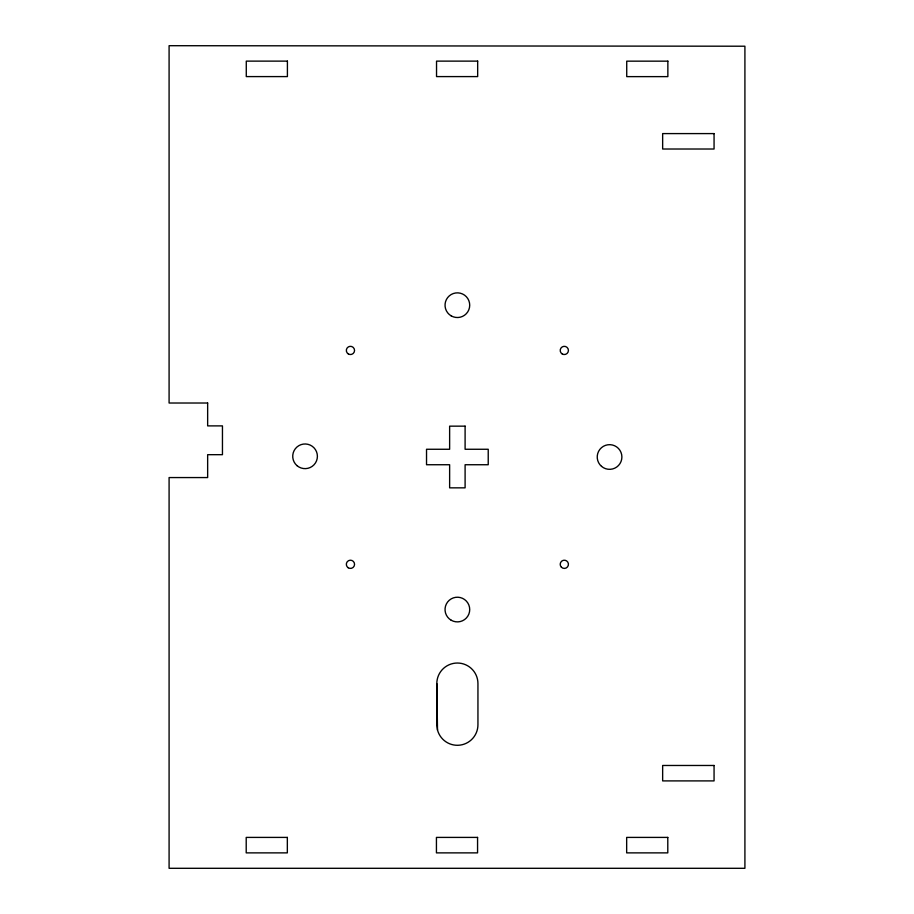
<?xml version="1.0" encoding="UTF-8"?>
<svg xmlns="http://www.w3.org/2000/svg" width="914" height="914" viewBox="0 0 914 914"><rect width="100%" height="100%" fill="white"/><g stroke="black" fill="none" stroke-linecap="round" stroke-linejoin="round"><path stroke-width="1.37" d="M437.509 730.035L436.812 724.722L436.812 683.592A20.565 20.565 0 0 1 457.377 663.027A20.565 20.565 0 0 1 477.942 683.592L477.942 724.722A20.565 20.565 0 0 1 437.509 730.035L436.812 683.592M287.407 61.124L246.277 61.124L246.277 76.593L287.407 76.593L287.407 61.124M477.668 61.124L436.538 61.124L436.538 76.593L477.668 76.593L477.668 61.124M667.86 61.158L626.73 61.158L626.73 76.627L667.86 76.627L667.86 61.158M714.062 133.593L662.65 133.593L662.65 149.016L714.062 149.016L714.062 133.593M207.649 403.017L169.09 403.017L169.09 45.7L744.91 46.214L744.91 868.3L169.09 868.3L169.09 477.565L207.649 477.565L207.649 454.681L222.456 454.681L222.456 425.89L207.649 425.89L207.649 403.017M465.1 426.153L449.631 426.153L449.631 449.265L426.53 449.265L426.53 464.735L449.631 464.735L449.631 487.848L465.1 487.848L465.1 464.735L488.225 464.735L488.225 449.265L465.1 449.265L465.1 426.153M714.062 765.475L662.65 765.475L662.65 780.899L714.062 780.899L714.062 765.475M287.339 837.407L246.209 837.407L246.209 852.876L287.339 852.876L287.339 837.407M477.565 837.407L436.435 837.407L436.435 852.876L477.565 852.876L477.565 837.407M667.791 837.407L626.661 837.407L626.661 852.876L667.791 852.876L667.791 837.407M348.383 353.992A4.113 4.113 0 0 0 354.552 350.439A4.113 4.113 0 0 0 348.383 346.874A4.113 4.113 0 0 0 348.383 353.992M562.259 353.992A4.113 4.113 0 0 0 568.428 350.439A4.113 4.113 0 0 0 562.259 346.874A4.113 4.113 0 0 0 562.259 353.992M561.402 567.217A4.113 4.113 0 0 0 568.291 565.378A4.113 4.113 0 0 0 563.253 560.339A4.113 4.113 0 0 0 561.402 567.217M348.211 567.765A4.113 4.113 0 0 0 354.552 564.509A4.113 4.113 0 0 0 348.554 560.659A4.113 4.113 0 0 0 348.211 567.765M451.208 620.24A12.339 12.339 0 0 0 469.716 609.558A12.339 12.339 0 0 0 451.208 598.864A12.339 12.339 0 0 0 451.208 620.24M601.503 466.346A12.339 12.339 0 0 0 621.68 459.296A12.339 12.339 0 0 0 605.479 445.358A12.339 12.339 0 0 0 601.503 466.346M451.208 315.878A12.339 12.339 0 0 0 469.716 305.196A12.339 12.339 0 0 0 451.208 294.502A12.339 12.339 0 0 0 451.208 315.878M297.016 465.66A12.339 12.339 0 0 0 317.181 458.611A12.339 12.339 0 0 0 300.992 444.661A12.339 12.339 0 0 0 297.016 465.66"/></g></svg>
